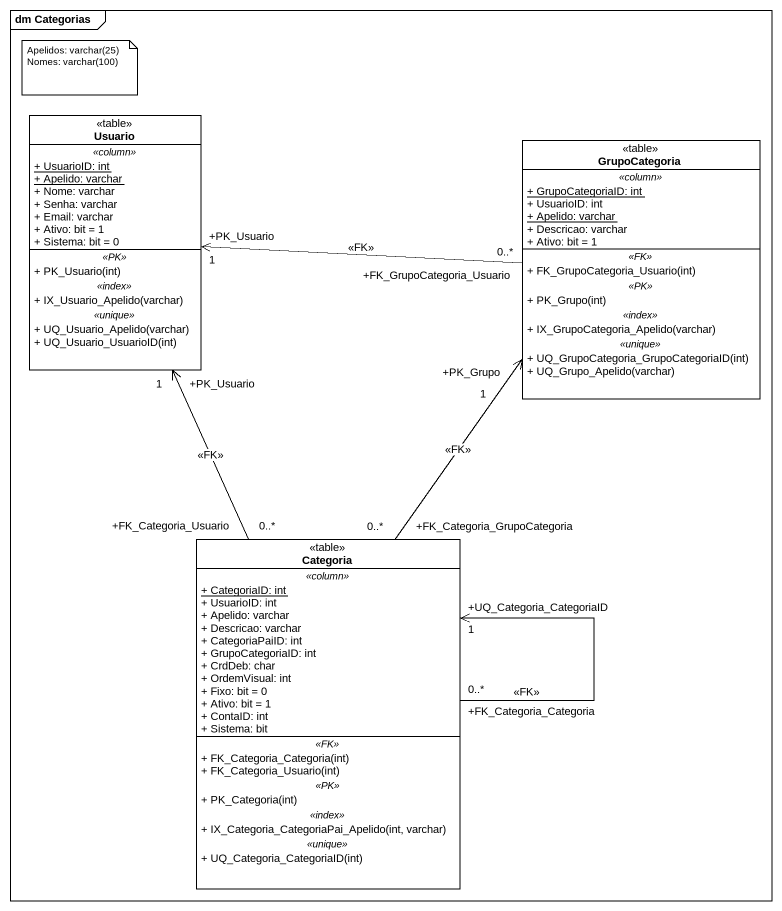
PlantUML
@startuml
mainframe dm Categorias
hide circle
hide empty members
skinparam classAttributeIconSize 0
class Usuario <<table>> {
  .. <<column>> ..
  {static} + UsuarioID: int
  {static} + Apelido: varchar
  + Nome: varchar
  + Senha: varchar
  + Email: varchar
  + Ativo: bit = 1
  + Sistema: bit = 0
  .. <<PK>> ..
  + PK_Usuario(int)
  .. <<index>> ..
  + IX_Usuario_Apelido(varchar)
  .. <<unique>> ..
  + UQ_Usuario_Apelido(varchar)
  + UQ_Usuario_UsuarioID(int)
}
class GrupoCategoria <<table>> {
  .. <<column>> ..
  {static} + GrupoCategoriaID: int
  + UsuarioID: int
  {static} + Apelido: varchar
  + Descricao: varchar
  + Ativo: bit = 1
  .. <<FK>> ..
  + FK_GrupoCategoria_Usuario(int)
  .. <<PK>> ..
  + PK_Grupo(int)
  .. <<index>> ..
  + IX_GrupoCategoria_Apelido(varchar)
  .. <<unique>> ..
  + UQ_GrupoCategoria_GrupoCategoriaID(int)
  + UQ_Grupo_Apelido(varchar)
}
class Categoria <<table>> {
  .. <<column>> ..
  {static} + CategoriaID: int
  + UsuarioID: int
  + Apelido: varchar
  + Descricao: varchar
  + CategoriaPaiID: int
  + GrupoCategoriaID: int
  + CrdDeb: char
  + OrdemVisual: int
  + Fixo: bit = 0
  + Ativo: bit = 1
  + ContaID: int
  + Sistema: bit
  .. <<FK>> ..
  + FK_Categoria_Categoria(int)
  + FK_Categoria_Usuario(int)
  .. <<PK>> ..
  + PK_Categoria(int)
  .. <<index>> ..
  + IX_Categoria_CategoriaPai_Apelido(int, varchar)
  .. <<unique>> ..
  + UQ_Categoria_CategoriaID(int)
}
GrupoCategoria "+FK_GrupoCategoria_Usuario\n0..*" -left-> "+PK_Usuario\n1" Usuario : <<FK>>
Categoria "+FK_Categoria_Usuario\n0..*" -up-> "+PK_Usuario\n1" Usuario : <<FK>>
Categoria "+FK_Categoria_GrupoCategoria\n0..*" -up-> "+PK_Grupo\n1" GrupoCategoria : <<FK>>
Categoria "+FK_Categoria_Categoria\n0..*" --> "+UQ_Categoria_CategoriaID\n1" Categoria : <<FK>>
note as N1
  Apelidos: varchar(25)
  Nomes: varchar(100)
end note
@enduml
